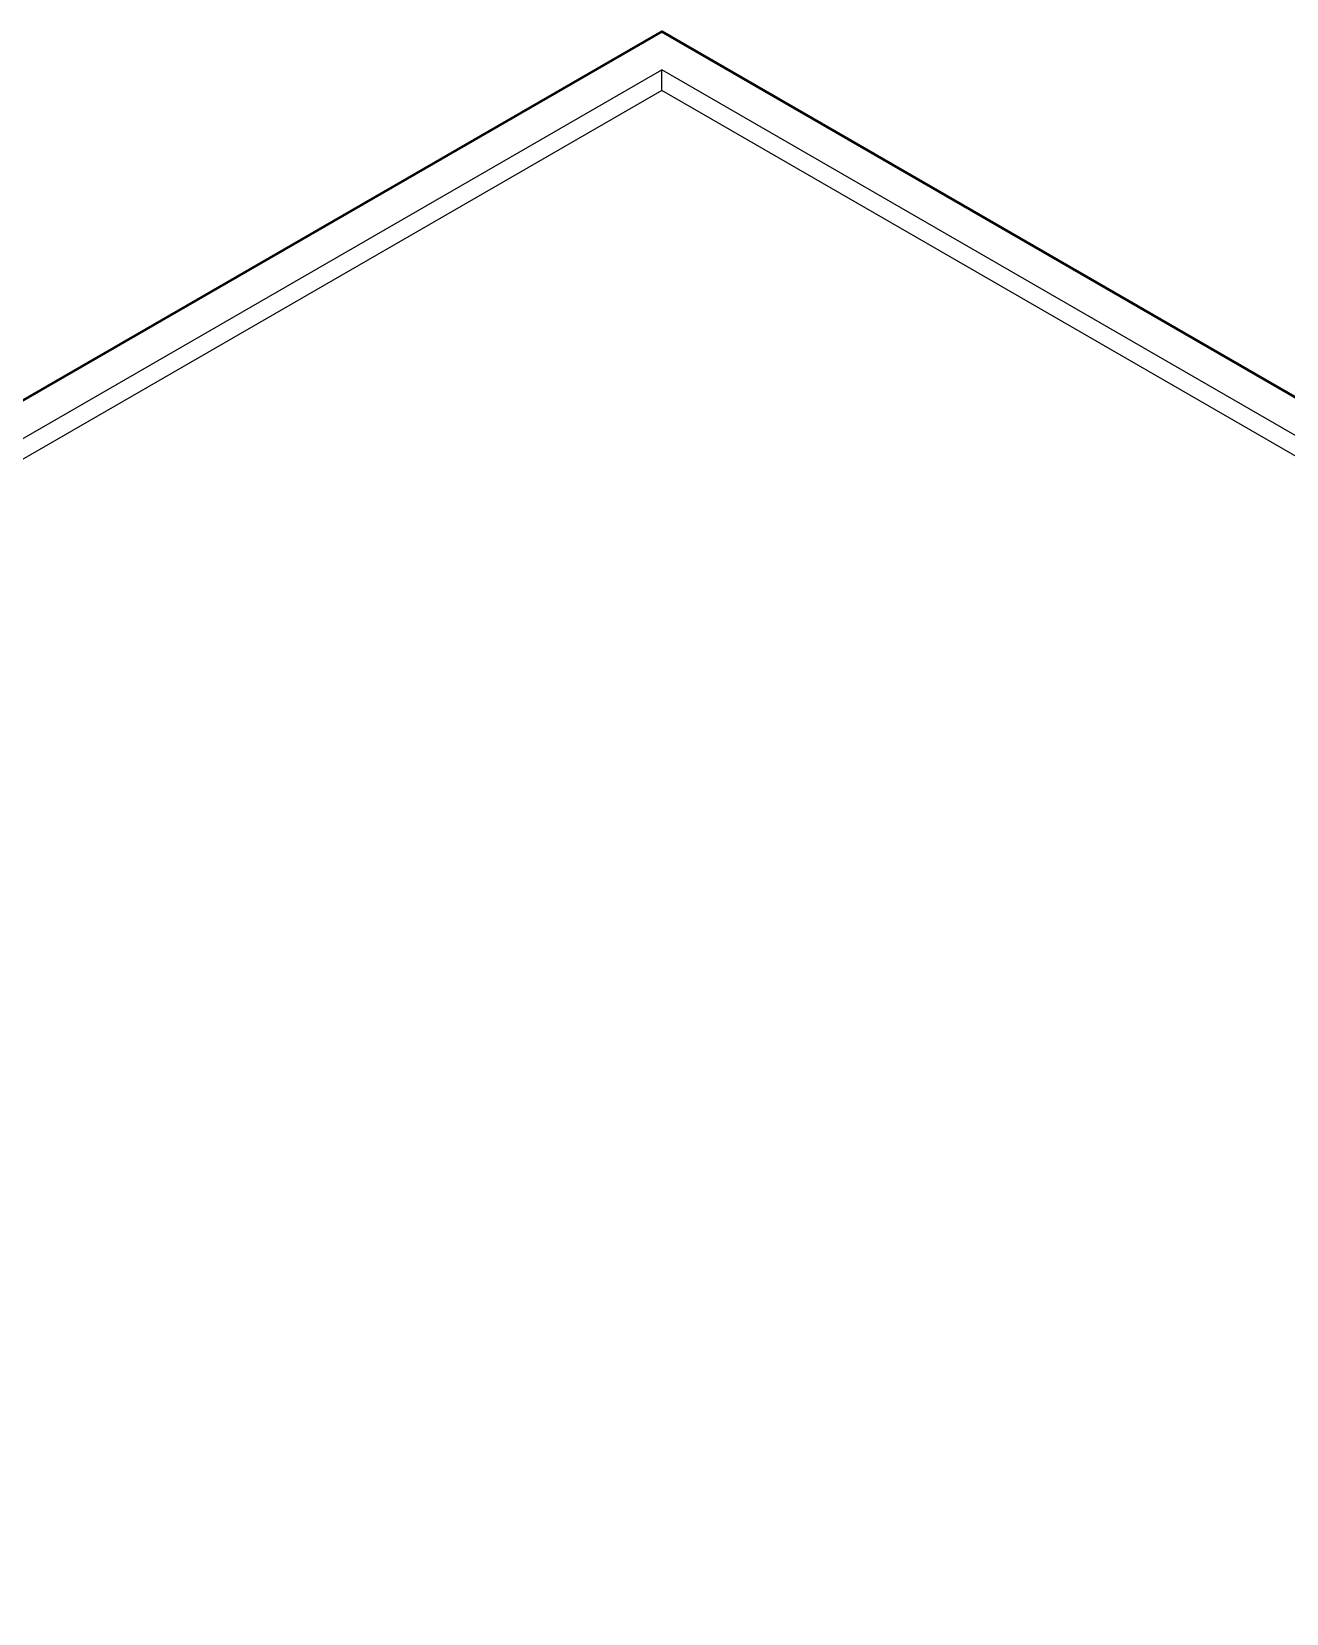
# Model space of a CAD drawing. Header units: feet. Extents: x 1280 to 1944, y 469 to 1148.
# Drawn here: x 1679.75 to 1704.72, y 619.93 to 651.42 of the extents above; entities that cross this region are included whole.
import ezdxf

# ---------------------------------------------------------------- set-up
doc = ezdxf.new("R2010")
doc.units = ezdxf.units.FT
doc.header["$LTSCALE"] = 100
doc.header["$MEASUREMENT"] = 0
doc.layers.add('Make2D$Visible$Curves', color=18, linetype='Continuous', true_color=0x000000)
doc.layers.add('Make2D$Visible$SceneSilhouetteCurves', color=1, linetype='Continuous', lineweight=50, true_color=0xff0000)

msp = doc.modelspace()

# ---------------------------------------------------------------- linework, layer by layer
at = {"layer": 'Make2D$Visible$Curves'}
for points in [[(1692.29, 651.424), (1661.97, 633.919)], [(1715.465, 638.043), (1692.29, 651.424)], [(1500.929, 540.182), (1692.29, 650.664)], [(1692.29, 650.255), (1692.29, 650.664)], [(1742.105, 621.903), (1692.29, 650.664)], [(1692.29, 650.255), (1501.283, 539.978)], [(1692.948, 649.875), (1692.29, 650.255)], [(1741.751, 621.699), (1692.948, 649.875)]]:
    msp.add_lwpolyline(points, dxfattribs=at)
at = {"layer": 'Make2D$Visible$SceneSilhouetteCurves'}
msp.add_lwpolyline([(1715.465, 638.043), (1692.29, 651.424), (1661.97, 633.919)], dxfattribs=at)

doc.saveas('drawing.dxf')
